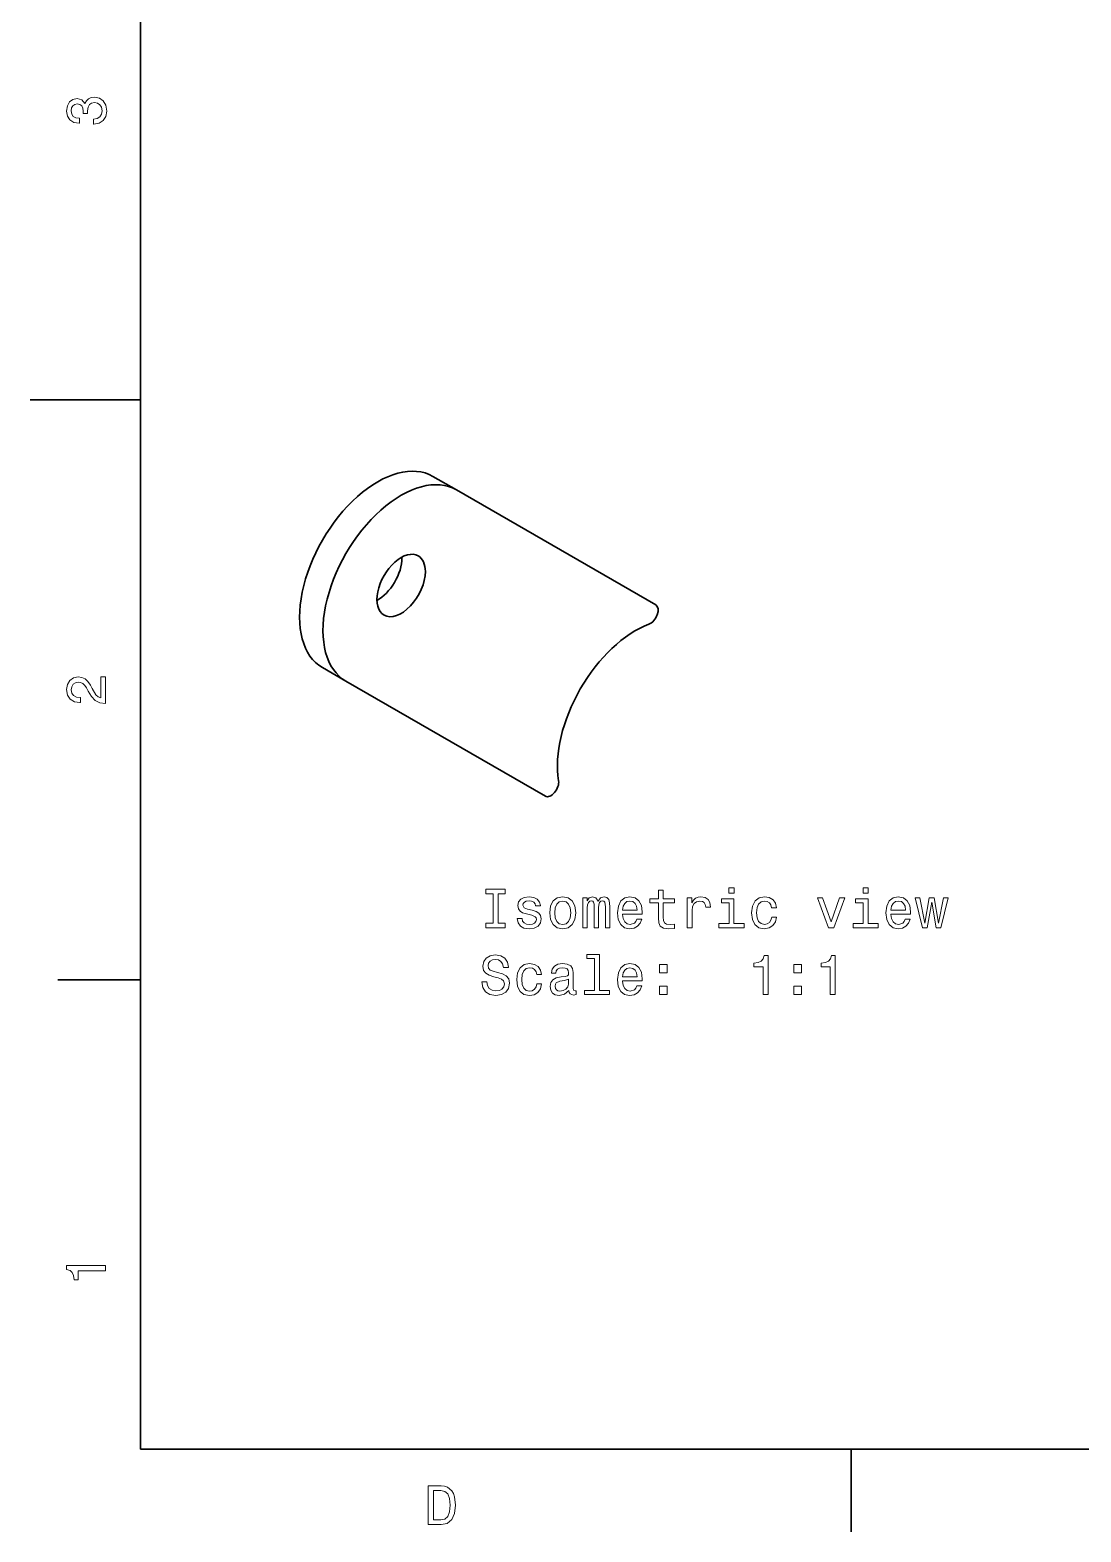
# Model space of a CAD drawing. Extents: x 0 to 297, y 0 to 210.
# Drawn here: x 0 to 95.1, y 2.5 to 138.5 of the extents above; entities that cross this region are included whole.
import ezdxf

# ---------------------------------------------------------------- set-up
doc = ezdxf.new("R2010")
doc.units = 0

msp = doc.modelspace()

# ---------------------------------------------------------------- linework, layer by layer
at = {"color": 7, "lineweight": 35}
for p, q in [((10, 200), (10, 10)), ((56.631107, 86.438477), (38.580181, 96.860184)), ((28.580181, 79.539673), (46.631107, 69.117966)), ((10, 10), (287, 10))]:
    msp.add_line(p, q, dxfattribs=at)
at = {"color": 7, "lineweight": 35, "ltscale": 0.25}
msp.add_line((10, 105), (0, 105), dxfattribs=at)
at = {"color": 7, "lineweight": 35, "ltscale": 0.061237}
for p, q in [((36.458862, 98.08493), (38.580181, 96.860184)), ((26.45886, 80.76442), (28.580181, 79.539673))]:
    msp.add_line(p, q, dxfattribs=at)
at = {"color": 7, "lineweight": 35, "ltscale": 0.1875}
for p, q in [((10, 52.5), (2.5, 52.5)), ((74.300003, 10), (74.300003, 2.5))]:
    msp.add_line(p, q, dxfattribs=at)
at = {"color": 7, "lineweight": 13}
for points in [[(5.73379, 129.979111), (5.769093, 129.979111), (6.253242, 130.059799), (6.616354, 130.296829), (6.848343, 130.670029), (6.934078, 131.164276), (6.848343, 131.688766), (6.626441, 132.082138), (6.273415, 132.334305), (5.819525, 132.425079), (5.521974, 132.384735), (5.279899, 132.273788), (5.0933, 132.092224), (4.957133, 131.850143), (4.684798, 132.177963), (4.251081, 132.293961), (3.857709, 132.218307), (3.560158, 132.00145), (3.373559, 131.648422), (3.307997, 131.164276), (3.388689, 130.710388), (3.610591, 130.362396), (3.963617, 130.135452), (4.432637, 130.059799), (4.46794, 130.059799), (4.46794, 130.508652), (4.145173, 130.548996), (3.913184, 130.680115), (3.771974, 130.891937), (3.721542, 131.189484), (3.761888, 131.451736), (3.867795, 131.643372), (4.039265, 131.759369), (4.271254, 131.804764), (4.518372, 131.759369), (4.684798, 131.638336), (4.785663, 131.426514), (4.815922, 131.139053), (4.810879, 130.942368), (5.209294, 130.942368), (5.199208, 131.189484), (5.244596, 131.507217), (5.365634, 131.744247), (5.56232, 131.885452), (5.819525, 131.935883), (6.112032, 131.880417), (6.328891, 131.734161), (6.465058, 131.502167), (6.510447, 131.194534), (6.460014, 130.876801), (6.308718, 130.644821), (6.066643, 130.498566), (5.73379, 130.443085)], [(6.833213, 77.519447), (6.833213, 79.925072), (6.399496, 79.925072), (6.399496, 78.023773), (6.162464, 78.129684), (5.965778, 78.311241), (5.607709, 78.871033), (5.456412, 79.168587), (5.239553, 79.501442), (4.987392, 79.738472), (4.689842, 79.874641), (4.351945, 79.925072), (3.928314, 79.839333), (3.595461, 79.602303), (3.383646, 79.239189), (3.307997, 78.770172), (3.393732, 78.286018), (3.630764, 77.91787), (4.009006, 77.680832), (4.508286, 77.600143), (4.578891, 77.600143), (4.578891, 78.059074), (4.538545, 78.059074), (4.195605, 78.104462), (3.943444, 78.240631), (3.782061, 78.457489), (3.726585, 78.744957), (3.777017, 79.03746), (3.903098, 79.254318), (4.099784, 79.395531), (4.346902, 79.445961), (4.578891, 79.41066), (4.775577, 79.314842), (4.947046, 79.153458), (5.098343, 78.931557), (5.259727, 78.634003), (5.572406, 78.139771), (5.90526, 77.791786), (6.308718, 77.585014), (6.818084, 77.519447)], [(41.899025, 57.638123), (41.253494, 57.638123), (41.253494, 57.214493), (43.008537, 57.214493), (43.008537, 57.638123), (42.363003, 57.638123), (42.363003, 60.290863), (43.008537, 60.290863), (43.008537, 60.714493), (41.253494, 60.714493), (41.253494, 60.290863), (41.899025, 60.290863)], [(45.449459, 58.793022), (45.020782, 58.893887), (44.70306, 59.00988), (44.597153, 59.246914), (44.627411, 59.413342), (44.733318, 59.534378), (44.904789, 59.610027), (45.151909, 59.640285), (45.388939, 59.610027), (45.575539, 59.519249), (45.696575, 59.38308), (45.747009, 59.201523), (46.180725, 59.201523), (46.180725, 59.211613), (46.10508, 59.539421), (45.898304, 59.796627), (45.575539, 59.958008), (45.151909, 60.018528), (44.723232, 59.958008), (44.410553, 59.79158), (44.213867, 59.544464), (44.153347, 59.231785), (44.198738, 58.929192), (44.339947, 58.717373), (44.571938, 58.566078), (44.909832, 58.460171), (45.404068, 58.339134), (45.706661, 58.213051), (45.787354, 58.112186), (45.817612, 57.960892), (45.772224, 57.774292), (45.651188, 57.63308), (45.454502, 57.542301), (45.192253, 57.512043), (44.914875, 57.542301), (44.713146, 57.648209), (44.576981, 57.819679), (44.521503, 58.056713), (44.092831, 58.056713), (44.163437, 57.653255), (44.370209, 57.360748), (44.698017, 57.184235), (45.151909, 57.118671), (45.625973, 57.184235), (45.973953, 57.360748), (46.185768, 57.643166), (46.261417, 58.011322), (46.20594, 58.329044), (46.049603, 58.545906), (45.792397, 58.687115)], [(47.027988, 58.566078), (47.108681, 57.950806), (47.340668, 57.496914), (47.708824, 57.214493), (48.20306, 57.118671), (48.692253, 57.214493), (49.06041, 57.491871), (49.292397, 57.945763), (49.378132, 58.566078), (49.292397, 59.181351), (49.06041, 59.640285), (48.692253, 59.917664), (48.20306, 60.018528), (47.708824, 59.917664), (47.340668, 59.635242), (47.108681, 59.181351)], [(50.018623, 57.214493), (50.427124, 57.214493), (50.427124, 59.025013), (50.452339, 59.297344), (50.527988, 59.49403), (50.643982, 59.610027), (50.79528, 59.655415), (50.916317, 59.61507), (50.997009, 59.514206), (51.037354, 59.342735), (51.052483, 59.115791), (51.052483, 57.214493), (51.435768, 57.214493), (51.435768, 59.025013), (51.460987, 59.292301), (51.536636, 59.488987), (51.657673, 59.610027), (51.808968, 59.655415), (51.930008, 59.61507), (52.010696, 59.514206), (52.061131, 59.115791), (52.061131, 57.214493), (52.469631, 57.214493), (52.469631, 59.085529), (52.444416, 59.473858), (52.363724, 59.771408), (52.202339, 59.952965), (51.940094, 60.018528), (51.632454, 59.917664), (51.395424, 59.625156), (51.208824, 59.912621), (50.896145, 60.018528), (50.608681, 59.917664), (50.411995, 59.635242), (50.411995, 59.922707), (50.018623, 59.922707)], [(53.619488, 58.439999), (55.394703, 58.439999), (55.399746, 58.64677), (55.319054, 59.226742), (55.097153, 59.660458), (54.744125, 59.922707), (54.275108, 60.018528), (53.816174, 59.917664), (53.463146, 59.635242), (53.236202, 59.176308), (53.15551, 58.571121), (53.231159, 57.950806), (53.458103, 57.496914), (53.806087, 57.214493), (54.259979, 57.118671), (54.653351, 57.184235), (54.976116, 57.355701), (55.213146, 57.628036), (55.349316, 57.99115), (54.910553, 57.99115), (54.819775, 57.789421), (54.688652, 57.638123), (54.315453, 57.517086), (54.027988, 57.572563), (53.811131, 57.749077), (53.669922, 58.036537), (53.619488, 58.424866)], [(56.862282, 59.453686), (56.862282, 58.097057), (56.89254, 57.658298), (57.033752, 57.355701), (57.316174, 57.179192), (57.79528, 57.118671), (58.319775, 57.143887), (58.319775, 57.527172), (57.936493, 57.496914), (57.588509, 57.537258), (57.401909, 57.663342), (57.321217, 57.875156), (57.306087, 58.172707), (57.306087, 59.453686), (58.319775, 59.453686), (58.319775, 59.831928), (57.306087, 59.831928), (57.306087, 60.623714), (56.862282, 60.623714), (56.862282, 59.831928), (56.095711, 59.831928), (56.095711, 59.453686)], [(59.469631, 57.214493), (59.913437, 57.214493), (59.913437, 58.762764), (59.958824, 59.135963), (60.094994, 59.403252), (60.316895, 59.564636), (60.614445, 59.620113), (60.836346, 59.584808), (61.002773, 59.483944), (61.103638, 59.312477), (61.138939, 59.080486), (61.587788, 59.080486), (61.527267, 59.488987), (61.36084, 59.781494), (61.083466, 59.958008), (60.705223, 60.018528), (60.448017, 59.97818), (60.226116, 59.877316), (60.02943, 59.705849), (59.873089, 59.473858), (59.873089, 59.922707), (59.469631, 59.922707)], [(63.710987, 60.835529), (63.241966, 60.835529), (63.241966, 60.331207), (63.710987, 60.331207)], [(67.100037, 59.025013), (67.538795, 59.025013), (67.448013, 59.428471), (67.231155, 59.746193), (66.893265, 59.942879), (66.454498, 60.018528), (65.970352, 59.917664), (65.602196, 59.635242), (65.370209, 59.176308), (65.28952, 58.561035), (65.365166, 57.950806), (65.59211, 57.496914), (65.95018, 57.214493), (66.439377, 57.118671), (66.873093, 57.194321), (67.210983, 57.406136), (67.442978, 57.738987), (67.543839, 58.182793), (67.120209, 58.182793), (67.044556, 57.900372), (66.903351, 57.688557), (66.701622, 57.557434), (66.454498, 57.517086), (66.146866, 57.582649), (65.924965, 57.784378), (65.788795, 58.112186), (65.743408, 58.576164), (65.788795, 59.030056), (65.930008, 59.357864), (66.156952, 59.559593), (66.454498, 59.630199), (66.716751, 59.584808), (66.913437, 59.468815), (67.044556, 59.277172)], [(72.259254, 57.214493), (72.728271, 57.214493), (73.716751, 59.922707), (73.257813, 59.922707), (72.496284, 57.738987), (71.719627, 59.922707), (71.255653, 59.922707)], [(75.855072, 60.835529), (75.386055, 60.835529), (75.386055, 60.331207), (75.855072, 60.331207)], [(77.907669, 58.439999), (79.682884, 58.439999), (79.687927, 58.64677), (79.607239, 59.226742), (79.38533, 59.660458), (79.032303, 59.922707), (78.563293, 60.018528), (78.104355, 59.917664), (77.751328, 59.635242), (77.524384, 59.176308), (77.443695, 58.571121), (77.519341, 57.950806), (77.746284, 57.496914), (78.094269, 57.214493), (78.548157, 57.118671), (78.941528, 57.184235), (79.264297, 57.355701), (79.501328, 57.628036), (79.637497, 57.99115), (79.19873, 57.99115), (79.107956, 57.789421), (78.976837, 57.638123), (78.603638, 57.517086), (78.31617, 57.572563), (78.099312, 57.749077), (77.958099, 58.036537), (77.907669, 58.424866)], [(81.195847, 57.214493), (81.599312, 59.514206), (82.002769, 57.214493), (82.426399, 57.214493), (83.092102, 59.922707), (82.663437, 59.922707), (82.214584, 57.622993), (81.81617, 59.922707), (81.377411, 59.922707), (80.978989, 57.622993), (80.530151, 59.922707), (80.106514, 59.922707), (80.772217, 57.214493)], [(47.48188, 58.571121), (47.527267, 59.025013), (47.66848, 59.352821), (47.895424, 59.55455), (48.20306, 59.625156), (48.505653, 59.55455), (48.732597, 59.357864), (48.87381, 59.025013), (48.92424, 58.571121), (48.87381, 58.112186), (48.732597, 57.779335), (48.505653, 57.577606), (48.20306, 57.512043), (47.895424, 57.577606), (47.66848, 57.779335), (47.527267, 58.112186)], [(53.619488, 58.813194), (53.674965, 59.161179), (53.811131, 59.418385), (54.017902, 59.574722), (54.290237, 59.630199), (54.557526, 59.574722), (54.764301, 59.418385), (54.890381, 59.161179), (54.935768, 58.813194)], [(63.695858, 57.587692), (63.695858, 59.831928), (62.556087, 59.831928), (62.556087, 59.453686), (63.252052, 59.453686), (63.252052, 57.587692), (62.344273, 57.587692), (62.344273, 57.214493), (64.613724, 57.214493), (64.613724, 57.587692)], [(75.839951, 57.587692), (75.839951, 59.831928), (74.70018, 59.831928), (74.70018, 59.453686), (75.396141, 59.453686), (75.396141, 57.587692), (74.488358, 57.587692), (74.488358, 57.214493), (76.757813, 57.214493), (76.757813, 57.587692)], [(77.907669, 58.813194), (77.963142, 59.161179), (78.099312, 59.418385), (78.306084, 59.574722), (78.578415, 59.630199), (78.845711, 59.574722), (79.052483, 59.418385), (79.178558, 59.161179), (79.223953, 58.813194)], [(41.334183, 52.322563), (40.875252, 52.322563), (40.976116, 51.787979), (41.228275, 51.394608), (41.616604, 51.157578), (42.141102, 51.071842), (42.660553, 51.152534), (43.048882, 51.374435), (43.296001, 51.72242), (43.38678, 52.181351), (43.311131, 52.594898), (43.099316, 52.862186), (42.756374, 53.0387), (42.29744, 53.169827), (41.904068, 53.265648), (41.646866, 53.376598), (41.50061, 53.537979), (41.455223, 53.790142), (41.50061, 54.017086), (41.631733, 54.188557), (41.833466, 54.30455), (42.11084, 54.344898), (42.393261, 54.294464), (42.615166, 54.158298), (42.761417, 53.931351), (42.832024, 53.623714), (43.290958, 53.623714), (43.290958, 53.633801), (43.210266, 54.107864), (42.973232, 54.460892), (42.600033, 54.682793), (42.095711, 54.758442), (41.641823, 54.682793), (41.288795, 54.470978), (41.061852, 54.143169), (40.981159, 53.719536), (41.046719, 53.341293), (41.238361, 53.084091), (41.540958, 52.912621), (41.954502, 52.781498), (42.363003, 52.665501), (42.670639, 52.55455), (42.857239, 52.393169), (42.922802, 52.13092), (42.862282, 51.863628), (42.70594, 51.6619), (42.46891, 51.53582), (42.161274, 51.495472), (41.818333, 51.550949), (41.556087, 51.712334), (41.38966, 51.974579)], [(51.077702, 54.415501), (51.077702, 51.540863), (50.164875, 51.540863), (50.164875, 51.167664), (52.429283, 51.167664), (52.429283, 51.540863), (51.521503, 51.540863), (51.521503, 54.7887), (50.381737, 54.7887), (50.381737, 54.415501)], [(66.328423, 51.167664), (66.787354, 51.167664), (66.787354, 54.692879), (66.444412, 54.692879), (66.353638, 54.385242), (66.172081, 54.178471), (65.894699, 54.057434), (65.511421, 54.017086), (65.511421, 53.659019), (66.328423, 53.659019)], [(72.400467, 51.167664), (72.859398, 51.167664), (72.859398, 54.692879), (72.516464, 54.692879), (72.425682, 54.385242), (72.244125, 54.178471), (71.966751, 54.057434), (71.583466, 54.017086), (71.583466, 53.659019), (72.400467, 53.659019)], [(45.847874, 52.978184), (46.286633, 52.978184), (46.195854, 53.381641), (45.978996, 53.699364), (45.641102, 53.896049), (45.202339, 53.971699), (44.718189, 53.870834), (44.350033, 53.588413), (44.118046, 53.129478), (44.037354, 52.514206), (44.113003, 51.903976), (44.339947, 51.450085), (44.698017, 51.167664), (45.18721, 51.071842), (45.620926, 51.147491), (45.958824, 51.359306), (46.190811, 51.692158), (46.291676, 52.135963), (45.868046, 52.135963), (45.792397, 51.853542), (45.651188, 51.641727), (45.449459, 51.510605), (45.202339, 51.470257), (44.894703, 51.53582), (44.672802, 51.737549), (44.536633, 52.065357), (44.491245, 52.529335), (44.536633, 52.983227), (44.677845, 53.311035), (44.904789, 53.512764), (45.202339, 53.58337), (45.464588, 53.537979), (45.661274, 53.421986), (45.792397, 53.230343)], [(48.767902, 51.520691), (48.767902, 51.505558), (48.793118, 51.334091), (48.868767, 51.213051), (49.186489, 51.117229), (49.433609, 51.157578), (49.433609, 51.500515), (49.327702, 51.485386), (49.186489, 51.550949), (49.161274, 51.752678), (49.161274, 53.154694), (49.100754, 53.512764), (48.92424, 53.764927), (48.616604, 53.916222), (48.182888, 53.971699), (47.759254, 53.911179), (47.446575, 53.739708), (47.249889, 53.47242), (47.18433, 53.119392), (47.18433, 53.089134), (47.582745, 53.089134), (47.618046, 53.300949), (47.728996, 53.452248), (47.910553, 53.543022), (48.167759, 53.578327), (48.414875, 53.553112), (48.591389, 53.477463), (48.697296, 53.346336), (48.732597, 53.164783), (48.712425, 52.952965), (48.631737, 52.847057), (48.430008, 52.796627), (48.051765, 52.756279), (47.618046, 52.665501), (47.31041, 52.50412), (47.128853, 52.251957), (47.07338, 51.878757), (47.12381, 51.545906), (47.280151, 51.298786), (47.53231, 51.142448), (47.880295, 51.086971), (48.349316, 51.192879)], [(53.619488, 52.393169), (55.394703, 52.393169), (55.399746, 52.599941), (55.319054, 53.179913), (55.097153, 53.613628), (54.744125, 53.875877), (54.275108, 53.971699), (53.816174, 53.870834), (53.463146, 53.588413), (53.236202, 53.129478), (53.15551, 52.524292), (53.231159, 51.903976), (53.458103, 51.450085), (53.806087, 51.167664), (54.259979, 51.071842), (54.653351, 51.137405), (54.976116, 51.308872), (55.213146, 51.581207), (55.349316, 51.944321), (54.910553, 51.944321), (54.819775, 51.742592), (54.688652, 51.591293), (54.315453, 51.470257), (54.027988, 51.525734), (53.811131, 51.702248), (53.669922, 51.989708), (53.619488, 52.378036)], [(53.619488, 52.766365), (53.674965, 53.114349), (53.811131, 53.371555), (54.017902, 53.527893), (54.290237, 53.58337), (54.557526, 53.527893), (54.764301, 53.371555), (54.890381, 53.114349), (54.935768, 52.766365)], [(56.96315, 53.124435), (57.659111, 53.124435), (57.659111, 53.875877), (56.96315, 53.875877)], [(69.107239, 53.124435), (69.803207, 53.124435), (69.803207, 53.875877), (69.107239, 53.875877)], [(48.717468, 52.115791), (48.656952, 51.853542), (48.495567, 51.651814), (48.253494, 51.520691), (47.955944, 51.4753), (47.764301, 51.500515), (47.628132, 51.581207), (47.542397, 51.72242), (47.517181, 51.919106), (47.537354, 52.095619), (47.618046, 52.221699), (47.940811, 52.362907), (48.349316, 52.423428), (48.717468, 52.544464)], [(56.96315, 51.167664), (57.659111, 51.167664), (57.659111, 51.919106), (56.96315, 51.919106)], [(69.107239, 51.167664), (69.803207, 51.167664), (69.803207, 51.919106), (69.107239, 51.919106)], [(6.833213, 26.159222), (6.833213, 26.618156), (3.307997, 26.618156), (3.307997, 26.275217), (3.615634, 26.184439), (3.822406, 26.002882), (3.943444, 25.725506), (3.98379, 25.34222), (4.341859, 25.34222), (4.341859, 26.159222)], [(37.194958, 6.666787), (36.029972, 6.666787), (36.029972, 3.166787), (37.194958, 3.166787), (37.744667, 3.277738), (38.153168, 3.615634), (38.405331, 4.165346), (38.496109, 4.916787), (38.415417, 5.683357), (38.314552, 5.985951), (38.173344, 6.228026), (37.764839, 6.555836), (37.497551, 6.636527)], [(37.159653, 6.248199), (37.542938, 6.17255), (37.805187, 5.940562), (37.961525, 5.527017), (38.011959, 4.916787), (37.956482, 4.326729), (37.800144, 3.913184), (37.532852, 3.666066), (37.159653, 3.585375), (36.498989, 3.585375), (36.498989, 6.248199)]]:
    msp.add_lwpolyline(points, close=True, dxfattribs=at)
at = {"color": 7, "lineweight": 35}
for centre, major_axis, start_param, end_param in [((31.45886, 89.424675), (-5, -8.660255), 3.1415926536, 6.2831853072), ((33.580181, 88.199928), (-5, -8.660255), 3.1415926536, 6.2831853072), ((33.580181, 88.199928), (-1.549999, -2.684677), 3.1415926536, 6.2831853072), ((31.45886, 89.424675), (-1.549999, -2.684677), 0.7533239203, 2.3561944902), ((31.45886, 89.424675), (-1.549999, -2.684677), 2.3561944902, 2.3882682198), ((33.580181, 88.199928), (-1.549999, -2.684677), 2.3561944902, 3.1415926536), ((33.580181, 88.199928), (-1.549999, -2.684677), 0, 2.3561944902), ((56.131107, 85.572449), (-0.5, -0.866028), 0.6125547383, 3.1415926536), ((54.793385, 75.952484), (-5, -8.660255), 3.7541473919, 5.6706305688), ((47.131107, 69.983994), (-0.5, -0.866028), 6.2831853072, 8.8122232224)]:
    msp.add_ellipse(centre, major_axis=major_axis, ratio=0.57735, start_param=start_param, end_param=end_param, dxfattribs=at)

doc.saveas('drawing.dxf')
